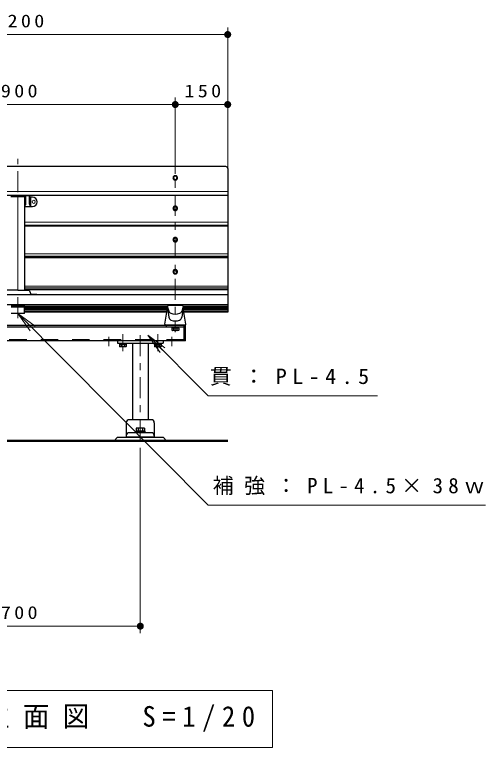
# Model space of a CAD drawing. Units: millimetres on the paper, scale 1:20. Extents: x -385 to 0, y 0 to 267.
# Drawn here: x -258.9 to -191.6, y 72.6 to 177.3 of the extents above; entities that cross this region are included whole.
import ezdxf

# ---------------------------------------------------------------- set-up
doc = ezdxf.new("R2010")
doc.units = ezdxf.units.MM
doc.linetypes.add('USER1', pattern=[4.5, 2.5, -2])
doc.linetypes.add('USER2', pattern=[6, 3, -1, 1, -1])
doc.layers.add('1_20', color=7, linetype='Continuous', lineweight=25)
doc.styles.add('ＭＳ ゴシック', font='')
doc.styles.get('ＭＳ ゴシック').set_extended_font_data('MS Gothic')

# ---------------------------------------------------------------- blocks, each defined once
blk = doc.blocks.new('filled_dot')
at = {"color": 0, "linetype": 'Continuous', "lineweight": -2, "const_width": 1.25}
blk.add_lwpolyline([(-0.625, 0, 1), (0.625, 0, 1)], format="xyb", close=True, dxfattribs=at)

msp = doc.modelspace()

# ---------------------------------------------------------------- linework, layer by layer
at = {"layer": '1_20', "lineweight": 13}
for p, q in [((-228.425, 154.807), (-228.425, 175.478)), ((-288.425, 174.478), (-228.425, 174.478)), ((-235.925, 156.928), (-235.925, 165.478)), ((-280.925, 164.478), (-235.925, 164.478)), ((-235.925, 164.478), (-228.425, 164.478)), ((-228.425, 152.072), (-288.425, 152.072)), ((-228.425, 147.656), (-257.425, 147.656)), ((-228.425, 143.125), (-257.425, 143.125)), ((-228.425, 138.506), (-257.425, 138.506)), ((-237.05, 135.592), (-257.475, 135.592)), ((-237.05, 135.343), (-257.475, 135.343)), ((-237.099, 135.095), (-257.475, 135.095)), ((-228.425, 135.592), (-234.8, 135.592)), ((-228.425, 135.343), (-234.791, 135.343)), ((-228.425, 135.095), (-234.751, 135.095)), ((-258.425, 134.603), (-256.31, 132.475)), ((-258.425, 134.603), (-255.956, 132.827)), ((-256.665, 132.123), (-258.425, 134.603)), ((-239.873, 131.503), (-237.752, 129.382)), ((-239.873, 131.503), (-237.398, 129.735)), ((-238.105, 129.028), (-239.873, 131.503)), ((-240.925, 115.44), (-240.925, 88.94)), ((-240.925, 89.94), (-275.925, 89.94)), ((-222.025, 80.759), (-264.825, 80.759)), ((-222.025, 72.626), (-222.025, 80.759)), ((-264.825, 72.626), (-222.025, 72.626))]:
    msp.add_line(p, q, dxfattribs=at)
at = {"layer": '1_20', "linetype": 'USER2', "lineweight": 13}
for p, q in [((-235.925, 157.583), (-235.925, 132.01)), ((-258.425, 133.946), (-258.425, 156.709))]:
    msp.add_line(p, q, dxfattribs=at)
at = {"layer": '1_20'}
for p, q in [((-228.675, 155.6), (-288.175, 155.6)), ((-228.425, 155.35), (-228.425, 134.828)), ((-228.425, 151.494), (-288.425, 151.494)), ((-228.425, 147.174), (-257.425, 147.174)), ((-228.425, 147.09), (-257.425, 147.09)), ((-228.425, 142.745), (-257.425, 142.745)), ((-228.425, 142.577), (-257.425, 142.577)), ((-228.425, 138.229), (-257.425, 138.229)), ((-228.425, 137.287), (-288.425, 137.287)), ((-228.425, 138.022), (-257.425, 138.022)), ((-228.425, 135.84), (-288.425, 135.84)), ((-259.375, 135.774), (-257.475, 135.774)), ((-259.375, 135.549), (-257.475, 135.549)), ((-257.475, 134.603), (-257.475, 135.774)), ((-237.05, 135.618), (-257.475, 135.618)), ((-237.05, 135.369), (-257.475, 135.369)), ((-237.095, 135.121), (-257.475, 135.121)), ((-228.425, 135.618), (-234.8, 135.618)), ((-228.425, 135.369), (-234.795, 135.369)), ((-228.425, 135.121), (-234.755, 135.121)), ((-257.475, 134.603), (-259.375, 134.603)), ((-237.135, 134.872), (-257.475, 134.872)), ((-237.143, 134.828), (-257.475, 134.828)), ((-228.425, 134.872), (-234.714, 134.872)), ((-228.425, 134.828), (-234.707, 134.828)), ((-236.45, 132.715), (-235.4, 132.715)), ((-236.45, 132.715), (-236.45, 132.64)), ((-236.45, 132.64), (-235.4, 132.64)), ((-236.385, 132.64), (-236.385, 132.515)), ((-235.465, 132.64), (-236.385, 132.64)), ((-235.465, 132.515), (-236.385, 132.515)), ((-235.958, 132.64), (-235.925, 132.515)), ((-235.925, 132.64), (-235.891, 132.515)), ((-235.465, 132.64), (-235.465, 132.515)), ((-235.4, 132.64), (-235.4, 132.715)), ((-243.95, 130.39), (-242.9, 130.39)), ((-243.95, 130.39), (-243.95, 130.315)), ((-243.95, 130.315), (-242.9, 130.315)), ((-243.885, 130.315), (-243.885, 130.19)), ((-242.965, 130.315), (-243.885, 130.315)), ((-242.965, 130.19), (-243.885, 130.19)), ((-243.458, 130.315), (-243.425, 130.19)), ((-243.425, 130.315), (-243.391, 130.19)), ((-242.965, 130.315), (-242.965, 130.19)), ((-242.9, 130.315), (-242.9, 130.39)), ((-238.95, 130.39), (-237.9, 130.39)), ((-238.95, 130.39), (-238.95, 130.315)), ((-238.95, 130.315), (-237.9, 130.315)), ((-238.885, 130.315), (-238.885, 130.19)), ((-237.965, 130.315), (-238.885, 130.315)), ((-237.965, 130.19), (-238.885, 130.19)), ((-238.458, 130.315), (-238.425, 130.19)), ((-238.425, 130.315), (-238.391, 130.19)), ((-237.965, 130.315), (-237.965, 130.19)), ((-237.9, 130.315), (-237.9, 130.39)), ((-239.375, 119.44), (-242.475, 119.44)), ((-242.925, 118.99), (-242.925, 116.94)), ((-238.925, 118.99), (-238.925, 116.94)), ((-239.375, 117.59), (-242.475, 117.59)), ((-241.645, 117.619), (-241.604, 117.661)), ((-240.275, 117.805), (-241.575, 117.805)), ((-241.575, 117.805), (-241.575, 117.69)), ((-240.275, 117.69), (-241.575, 117.69)), ((-241.533, 117.69), (-240.316, 117.69)), ((-240.319, 118.255), (-241.531, 118.255)), ((-241.531, 118.255), (-241.531, 117.805)), ((-241.228, 118.255), (-241.228, 117.805)), ((-240.622, 118.255), (-240.622, 117.805)), ((-240.319, 118.255), (-240.319, 117.805)), ((-240.275, 117.805), (-240.275, 117.69)), ((-240.245, 117.661), (-240.204, 117.619)), ((-244.175, 116.94), (-244.675, 116.44)), ((-244.175, 116.94), (-237.675, 116.94)), ((-238.925, 116.94), (-242.925, 116.94)), ((-237.675, 116.94), (-237.175, 116.44))]:
    msp.add_line(p, q, dxfattribs=at)
at = {"layer": '1_20', "color": 2}
for p, q in [((-259.425, 151.317), (-257.425, 151.317)), ((-257.425, 137.932), (-257.425, 151.317)), ((-257.329, 151.393), (-257.329, 150.151)), ((-257.229, 151.493), (-256.872, 151.493)), ((-256.789, 150.918), (-256.789, 151.335)), ((-256.687, 151.256), (-256.783, 151.44)), ((-256.35, 151.243), (-256.664, 151.243)), ((-256.593, 150.005), (-256.593, 151.142)), ((-257.425, 150.101), (-257.379, 150.101)), ((-257.425, 149.893), (-256.35, 149.893)), ((-258.425, 137.932), (-259.969, 137.932)), ((-258.425, 137.932), (-256.881, 137.932)), ((-256.787, 137.868), (-256.606, 137.389)), ((-255.785, 137.357), (-256.559, 137.357))]:
    msp.add_line(p, q, dxfattribs=at)
at = {"layer": '1_20', "color": 2, "lineweight": 13}
msp.add_line((-258.425, 137.932), (-258.425, 151.317), dxfattribs=at)
at = {"layer": '1_20', "color": 190}
for p, q in [((-237.423, 133.114), (-237.05, 135.396)), ((-237.05, 135.61), (-237.05, 135.396)), ((-237.05, 135.396), (-236.856, 134.071)), ((-237.022, 135.51), (-236.86, 134.973)), ((-234.8, 135.396), (-234.994, 134.071)), ((-234.827, 135.51), (-234.99, 134.973)), ((-234.8, 135.61), (-234.8, 135.396)), ((-234.427, 133.114), (-234.8, 135.396)), ((-234.575, 132.94), (-237.275, 132.94))]:
    msp.add_line(p, q, dxfattribs=at)
at = {"layer": '1_20', "color": 4, "linetype": 'USER2', "lineweight": 13}
for p, q in [((-235.925, 133.315), (-235.925, 131.974)), ((-245.425, 131.29), (-245.425, 129.949)), ((-243.425, 131.685), (-243.425, 129.247)), ((-240.925, 131.542), (-240.925, 116.44)), ((-238.425, 131.685), (-238.425, 129.247)), ((-236.425, 131.29), (-236.425, 129.949))]:
    msp.add_line(p, q, dxfattribs=at)
at = {"layer": '1_20', "color": 4}
for p, q in [((-282.4, 132.94), (-234.45, 132.94)), ((-282.175, 132.715), (-234.675, 132.715)), ((-237.175, 132.715), (-237.175, 132.94)), ((-234.675, 130.69), (-234.675, 132.94)), ((-234.45, 130.69), (-234.45, 132.94)), ((-234.45, 130.69), (-282.4, 130.69)), ((-237.675, 130.69), (-244.175, 130.69)), ((-244.175, 130.69), (-244.175, 130.39)), ((-244.175, 130.39), (-237.675, 130.39)), ((-242.05, 130.39), (-242.05, 119.44)), ((-239.8, 130.39), (-239.8, 119.44)), ((-237.675, 130.69), (-237.675, 130.39))]:
    msp.add_line(p, q, dxfattribs=at)
at = {"layer": '1_20', "color": 131}
for p, q in [((-236.416, 132.515), (-236.416, 132.24)), ((-235.434, 132.515), (-236.416, 132.515)), ((-236.416, 132.24), (-236.337, 132.195)), ((-235.512, 132.195), (-236.337, 132.195)), ((-236.17, 132.515), (-236.17, 132.24)), ((-235.679, 132.515), (-235.679, 132.24)), ((-235.434, 132.24), (-235.512, 132.195)), ((-235.434, 132.515), (-235.434, 132.24)), ((-243.916, 130.19), (-243.916, 129.915)), ((-242.934, 130.19), (-243.916, 130.19)), ((-243.916, 129.915), (-243.837, 129.87)), ((-243.012, 129.87), (-243.837, 129.87)), ((-243.67, 130.19), (-243.67, 129.915)), ((-243.179, 130.19), (-243.179, 129.915)), ((-242.934, 129.915), (-243.012, 129.87)), ((-242.934, 130.19), (-242.934, 129.915)), ((-238.916, 130.19), (-238.916, 129.915)), ((-237.934, 130.19), (-238.916, 130.19)), ((-238.916, 129.915), (-238.837, 129.87)), ((-238.012, 129.87), (-238.837, 129.87)), ((-238.67, 130.19), (-238.67, 129.915)), ((-238.179, 130.19), (-238.179, 129.915)), ((-237.934, 129.915), (-238.012, 129.87)), ((-237.934, 130.19), (-237.934, 129.915))]:
    msp.add_line(p, q, dxfattribs=at)
at = {"layer": '1_20', "color": 4, "linetype": 'USER1', "lineweight": 13}
msp.add_line((-234.675, 130.915), (-282.175, 130.915), dxfattribs=at)
at = {"layer": '1_20', "lineweight": 50}
msp.add_line((-272.175, 116.44), (-228.425, 116.44), dxfattribs=at)
at = {"layer": '1_20', "color": 4}
for points in [[(-236.25, 154), (-236.249, 153.973), (-236.245, 153.946), (-236.239, 153.92), (-236.23, 153.894), (-236.219, 153.869), (-236.206, 153.845), (-236.191, 153.823), (-236.174, 153.801), (-236.155, 153.781), (-236.134, 153.763), (-236.111, 153.747), (-236.087, 153.732), (-236.062, 153.72), (-236.036, 153.709), (-236.009, 153.701), (-235.981, 153.695), (-235.953, 153.692), (-235.925, 153.691), (-235.896, 153.692), (-235.868, 153.695), (-235.841, 153.701), (-235.814, 153.709), (-235.787, 153.72), (-235.762, 153.732), (-235.738, 153.747), (-235.716, 153.763), (-235.695, 153.781), (-235.676, 153.801), (-235.659, 153.823), (-235.643, 153.845), (-235.63, 153.869), (-235.619, 153.894), (-235.611, 153.92), (-235.605, 153.946), (-235.601, 153.973), (-235.6, 154), (-235.601, 154.027), (-235.605, 154.054), (-235.611, 154.08), (-235.619, 154.106), (-235.63, 154.13), (-235.643, 154.154), (-235.659, 154.177), (-235.676, 154.199), (-235.695, 154.218), (-235.716, 154.237), (-235.738, 154.253), (-235.762, 154.268), (-235.787, 154.28), (-235.814, 154.29), (-235.841, 154.298), (-235.868, 154.304), (-235.896, 154.308), (-235.925, 154.309), (-235.953, 154.308), (-235.981, 154.304), (-236.009, 154.298), (-236.036, 154.29), (-236.062, 154.28), (-236.087, 154.268), (-236.111, 154.253), (-236.134, 154.237), (-236.155, 154.218), (-236.174, 154.199), (-236.191, 154.177), (-236.206, 154.154), (-236.219, 154.13), (-236.23, 154.106), (-236.239, 154.08), (-236.245, 154.054), (-236.249, 154.027)], [(-236.175, 154.015), (-236.174, 153.995), (-236.171, 153.974), (-236.166, 153.954), (-236.16, 153.934), (-236.151, 153.915), (-236.141, 153.896), (-236.13, 153.879), (-236.116, 153.862), (-236.102, 153.847), (-236.085, 153.833), (-236.068, 153.821), (-236.05, 153.809), (-236.03, 153.8), (-236.01, 153.792), (-235.989, 153.786), (-235.968, 153.781), (-235.947, 153.778), (-235.925, 153.778), (-235.903, 153.778), (-235.881, 153.781), (-235.86, 153.786), (-235.839, 153.792), (-235.819, 153.8), (-235.8, 153.809), (-235.781, 153.821), (-235.764, 153.833), (-235.748, 153.847), (-235.733, 153.862), (-235.72, 153.879), (-235.708, 153.896), (-235.698, 153.915), (-235.69, 153.934), (-235.683, 153.954), (-235.679, 153.974), (-235.676, 153.995), (-235.675, 154.015), (-235.676, 154.036), (-235.679, 154.057), (-235.683, 154.077), (-235.69, 154.097), (-235.698, 154.116), (-235.708, 154.134), (-235.72, 154.152), (-235.733, 154.168), (-235.748, 154.183), (-235.764, 154.197), (-235.781, 154.21), (-235.8, 154.221), (-235.819, 154.231), (-235.839, 154.239), (-235.86, 154.245), (-235.881, 154.249), (-235.903, 154.252), (-235.925, 154.253), (-235.947, 154.252), (-235.968, 154.249), (-235.989, 154.245), (-236.01, 154.239), (-236.03, 154.231), (-236.05, 154.221), (-236.068, 154.21), (-236.085, 154.197), (-236.102, 154.183), (-236.116, 154.168), (-236.13, 154.152), (-236.141, 154.134), (-236.151, 154.116), (-236.16, 154.097), (-236.166, 154.077), (-236.171, 154.057), (-236.174, 154.036)], [(-236.25, 149.647), (-236.249, 149.62), (-236.245, 149.593), (-236.239, 149.567), (-236.23, 149.541), (-236.219, 149.516), (-236.206, 149.492), (-236.191, 149.469), (-236.174, 149.448), (-236.155, 149.428), (-236.134, 149.41), (-236.111, 149.393), (-236.087, 149.379), (-236.062, 149.367), (-236.036, 149.356), (-236.009, 149.348), (-235.981, 149.342), (-235.953, 149.339), (-235.925, 149.338), (-235.896, 149.339), (-235.868, 149.342), (-235.841, 149.348), (-235.814, 149.356), (-235.787, 149.367), (-235.762, 149.379), (-235.738, 149.393), (-235.716, 149.41), (-235.695, 149.428), (-235.676, 149.448), (-235.659, 149.469), (-235.643, 149.492), (-235.63, 149.516), (-235.619, 149.541), (-235.611, 149.567), (-235.605, 149.593), (-235.601, 149.62), (-235.6, 149.647), (-235.601, 149.674), (-235.605, 149.7), (-235.611, 149.727), (-235.619, 149.752), (-235.63, 149.777), (-235.643, 149.801), (-235.659, 149.824), (-235.676, 149.845), (-235.695, 149.865), (-235.716, 149.883), (-235.738, 149.9), (-235.762, 149.914), (-235.787, 149.927), (-235.814, 149.937), (-235.841, 149.945), (-235.868, 149.951), (-235.896, 149.955), (-235.925, 149.956), (-235.953, 149.955), (-235.981, 149.951), (-236.009, 149.945), (-236.036, 149.937), (-236.062, 149.927), (-236.087, 149.914), (-236.111, 149.9), (-236.134, 149.883), (-236.155, 149.865), (-236.174, 149.845), (-236.191, 149.824), (-236.206, 149.801), (-236.219, 149.777), (-236.23, 149.752), (-236.239, 149.727), (-236.245, 149.7), (-236.249, 149.674)], [(-236.175, 149.662), (-236.174, 149.641), (-236.171, 149.621), (-236.166, 149.601), (-236.16, 149.581), (-236.151, 149.562), (-236.141, 149.543), (-236.13, 149.526), (-236.116, 149.509), (-236.102, 149.494), (-236.085, 149.48), (-236.068, 149.467), (-236.05, 149.456), (-236.03, 149.447), (-236.01, 149.439), (-235.989, 149.432), (-235.968, 149.428), (-235.947, 149.425), (-235.925, 149.424), (-235.903, 149.425), (-235.881, 149.428), (-235.86, 149.432), (-235.839, 149.439), (-235.819, 149.447), (-235.8, 149.456), (-235.781, 149.467), (-235.764, 149.48), (-235.748, 149.494), (-235.733, 149.509), (-235.72, 149.526), (-235.708, 149.543), (-235.698, 149.562), (-235.69, 149.581), (-235.683, 149.601), (-235.679, 149.621), (-235.676, 149.641), (-235.675, 149.662), (-235.676, 149.683), (-235.679, 149.703), (-235.683, 149.724), (-235.69, 149.743), (-235.698, 149.763), (-235.708, 149.781), (-235.72, 149.799), (-235.733, 149.815), (-235.748, 149.83), (-235.764, 149.844), (-235.781, 149.857), (-235.8, 149.868), (-235.819, 149.878), (-235.839, 149.886), (-235.86, 149.892), (-235.881, 149.896), (-235.903, 149.899), (-235.925, 149.9), (-235.947, 149.899), (-235.968, 149.896), (-235.989, 149.892), (-236.01, 149.886), (-236.03, 149.878), (-236.05, 149.868), (-236.068, 149.857), (-236.085, 149.844), (-236.102, 149.83), (-236.116, 149.815), (-236.13, 149.799), (-236.141, 149.781), (-236.151, 149.763), (-236.16, 149.743), (-236.166, 149.724), (-236.171, 149.703), (-236.174, 149.683)], [(-236.25, 145.167), (-236.249, 145.14), (-236.245, 145.113), (-236.239, 145.087), (-236.23, 145.061), (-236.219, 145.036), (-236.206, 145.012), (-236.191, 144.989), (-236.174, 144.968), (-236.155, 144.948), (-236.134, 144.93), (-236.111, 144.914), (-236.087, 144.899), (-236.062, 144.887), (-236.036, 144.876), (-236.009, 144.868), (-235.981, 144.862), (-235.953, 144.859), (-235.925, 144.858), (-235.896, 144.859), (-235.868, 144.862), (-235.841, 144.868), (-235.814, 144.876), (-235.787, 144.887), (-235.762, 144.899), (-235.738, 144.914), (-235.716, 144.93), (-235.695, 144.948), (-235.676, 144.968), (-235.659, 144.989), (-235.643, 145.012), (-235.63, 145.036), (-235.619, 145.061), (-235.611, 145.087), (-235.605, 145.113), (-235.601, 145.14), (-235.6, 145.167), (-235.601, 145.194), (-235.605, 145.22), (-235.611, 145.247), (-235.619, 145.272), (-235.63, 145.297), (-235.643, 145.321), (-235.659, 145.344), (-235.676, 145.365), (-235.695, 145.385), (-235.716, 145.404), (-235.738, 145.42), (-235.762, 145.434), (-235.787, 145.447), (-235.814, 145.457), (-235.841, 145.465), (-235.868, 145.471), (-235.896, 145.475), (-235.925, 145.476), (-235.953, 145.475), (-235.981, 145.471), (-236.009, 145.465), (-236.036, 145.457), (-236.062, 145.447), (-236.087, 145.434), (-236.111, 145.42), (-236.134, 145.404), (-236.155, 145.385), (-236.174, 145.365), (-236.191, 145.344), (-236.206, 145.321), (-236.219, 145.297), (-236.23, 145.272), (-236.239, 145.247), (-236.245, 145.22), (-236.249, 145.194)], [(-236.175, 145.182), (-236.174, 145.161), (-236.171, 145.141), (-236.166, 145.121), (-236.16, 145.101), (-236.151, 145.082), (-236.141, 145.063), (-236.13, 145.046), (-236.116, 145.029), (-236.102, 145.014), (-236.085, 145), (-236.068, 144.987), (-236.05, 144.976), (-236.03, 144.967), (-236.01, 144.959), (-235.989, 144.953), (-235.968, 144.948), (-235.947, 144.945), (-235.925, 144.944), (-235.903, 144.945), (-235.881, 144.948), (-235.86, 144.953), (-235.839, 144.959), (-235.819, 144.967), (-235.8, 144.976), (-235.781, 144.987), (-235.764, 145), (-235.748, 145.014), (-235.733, 145.029), (-235.72, 145.046), (-235.708, 145.063), (-235.698, 145.082), (-235.69, 145.101), (-235.683, 145.121), (-235.679, 145.141), (-235.676, 145.161), (-235.675, 145.182), (-235.676, 145.203), (-235.679, 145.224), (-235.683, 145.244), (-235.69, 145.264), (-235.698, 145.283), (-235.708, 145.301), (-235.72, 145.319), (-235.733, 145.335), (-235.748, 145.35), (-235.764, 145.364), (-235.781, 145.377), (-235.8, 145.388), (-235.819, 145.398), (-235.839, 145.406), (-235.86, 145.412), (-235.881, 145.416), (-235.903, 145.419), (-235.925, 145.42), (-235.947, 145.419), (-235.968, 145.416), (-235.989, 145.412), (-236.01, 145.406), (-236.03, 145.398), (-236.05, 145.388), (-236.068, 145.377), (-236.085, 145.364), (-236.102, 145.35), (-236.116, 145.335), (-236.13, 145.319), (-236.141, 145.301), (-236.151, 145.283), (-236.16, 145.264), (-236.166, 145.244), (-236.171, 145.224), (-236.174, 145.203)], [(-236.25, 140.586), (-236.249, 140.56), (-236.245, 140.533), (-236.239, 140.506), (-236.23, 140.481), (-236.219, 140.456), (-236.206, 140.432), (-236.191, 140.409), (-236.174, 140.388), (-236.155, 140.368), (-236.134, 140.35), (-236.111, 140.333), (-236.087, 140.319), (-236.062, 140.306), (-236.036, 140.296), (-236.009, 140.288), (-235.981, 140.282), (-235.953, 140.279), (-235.925, 140.277), (-235.896, 140.279), (-235.868, 140.282), (-235.841, 140.288), (-235.814, 140.296), (-235.787, 140.306), (-235.762, 140.319), (-235.738, 140.333), (-235.716, 140.35), (-235.695, 140.368), (-235.676, 140.388), (-235.659, 140.409), (-235.643, 140.432), (-235.63, 140.456), (-235.619, 140.481), (-235.611, 140.506), (-235.605, 140.533), (-235.601, 140.56), (-235.6, 140.586), (-235.601, 140.613), (-235.605, 140.64), (-235.611, 140.666), (-235.619, 140.692), (-235.63, 140.717), (-235.643, 140.741), (-235.659, 140.764), (-235.676, 140.785), (-235.695, 140.805), (-235.716, 140.823), (-235.738, 140.84), (-235.762, 140.854), (-235.787, 140.867), (-235.814, 140.877), (-235.841, 140.885), (-235.868, 140.891), (-235.896, 140.894), (-235.925, 140.896), (-235.953, 140.894), (-235.981, 140.891), (-236.009, 140.885), (-236.036, 140.877), (-236.062, 140.867), (-236.087, 140.854), (-236.111, 140.84), (-236.134, 140.823), (-236.155, 140.805), (-236.174, 140.785), (-236.191, 140.764), (-236.206, 140.741), (-236.219, 140.717), (-236.23, 140.692), (-236.239, 140.666), (-236.245, 140.64), (-236.249, 140.613)], [(-236.175, 140.602), (-236.174, 140.581), (-236.171, 140.561), (-236.166, 140.54), (-236.16, 140.521), (-236.151, 140.501), (-236.141, 140.483), (-236.13, 140.466), (-236.116, 140.449), (-236.102, 140.434), (-236.085, 140.42), (-236.068, 140.407), (-236.05, 140.396), (-236.03, 140.386), (-236.01, 140.379), (-235.989, 140.372), (-235.968, 140.368), (-235.947, 140.365), (-235.925, 140.364), (-235.903, 140.365), (-235.881, 140.368), (-235.86, 140.372), (-235.839, 140.379), (-235.819, 140.386), (-235.8, 140.396), (-235.781, 140.407), (-235.764, 140.42), (-235.748, 140.434), (-235.733, 140.449), (-235.72, 140.466), (-235.708, 140.483), (-235.698, 140.501), (-235.69, 140.521), (-235.683, 140.54), (-235.679, 140.561), (-235.676, 140.581), (-235.675, 140.602), (-235.676, 140.623), (-235.679, 140.643), (-235.683, 140.663), (-235.69, 140.683), (-235.698, 140.702), (-235.708, 140.721), (-235.72, 140.738), (-235.733, 140.755), (-235.748, 140.77), (-235.764, 140.784), (-235.781, 140.797), (-235.8, 140.808), (-235.819, 140.817), (-235.839, 140.825), (-235.86, 140.832), (-235.881, 140.836), (-235.903, 140.839), (-235.925, 140.84), (-235.947, 140.839), (-235.968, 140.836), (-235.989, 140.832), (-236.01, 140.825), (-236.03, 140.817), (-236.05, 140.808), (-236.068, 140.797), (-236.085, 140.784), (-236.102, 140.77), (-236.116, 140.755), (-236.13, 140.738), (-236.141, 140.721), (-236.151, 140.702), (-236.16, 140.683), (-236.166, 140.663), (-236.171, 140.643), (-236.174, 140.623)]]:
    msp.add_lwpolyline(points, close=True, dxfattribs=at)
at = {"layer": '1_20', "color": 2}
msp.add_lwpolyline([(-256.593, 150.005), (-256.63, 150.023), (-256.665, 150.046), (-256.695, 150.073), (-256.72, 150.106), (-256.738, 150.142), (-256.75, 150.184), (-256.758, 150.233), (-256.763, 150.289), (-256.768, 150.358), (-256.773, 150.434), (-256.776, 150.514), (-256.779, 150.595), (-256.782, 150.676), (-256.784, 150.751), (-256.786, 150.82), (-256.787, 150.878), (-256.788, 150.924), (-256.788, 150.953), (-256.789, 150.964), (-256.789, 150.953), (-256.789, 150.918)], dxfattribs=at)
at = {"layer": '1_20', "lineweight": 13}
for points in [[(-258.425, 134.603), (-231.243, 107.244), (-191.573, 107.244)], [(-239.873, 131.503), (-231.243, 122.872), (-206.997, 122.872)]]:
    msp.add_lwpolyline(points, dxfattribs=at)
at = {"layer": '1_20', "color": 2, "lineweight": 13}
msp.add_circle((-256.175, 150.568), 0.225, dxfattribs=at)
at = {"layer": '1_20'}
for centre, radius, start, end in [((-228.675, 155.35), 0.25, 0, 90), ((-242.475, 118.99), 0.45, 90.00002, 180), ((-239.375, 118.99), 0.45, 0.00004, 90.00002), ((-242.475, 117.14), 0.45, 90.00002, 180), ((-241.716, 117.69), 0.1, 270.00004, 315.00048), ((-241.533, 117.59), 0.1, 90.00002, 135.00005), ((-240.316, 117.59), 0.1, 45.00004, 90.00002), ((-240.133, 117.69), 0.1, 225, 270.00004), ((-239.375, 117.14), 0.45, 0.00004, 90.00002)]:
    msp.add_arc(centre, radius, start, end, dxfattribs=at)
at = {"layer": '1_20', "color": 2}
for centre, radius, start, end in [((-257.229, 151.393), 0.1, 90, 180), ((-256.872, 151.393), 0.1, 27.86749, 90), ((-256.664, 151.268), 0.025, 207.86749, 270), ((-256.35, 150.568), 0.675, 270, 90), ((-257.379, 150.151), 0.05, 270, 0.00001), ((-256.881, 137.832), 0.1, 20.79686, 90), ((-256.559, 137.407), 0.05, 200.79686, 270), ((-255.785, 137.257), 0.1, 17.66209, 90)]:
    msp.add_arc(centre, radius, start, end, dxfattribs=at)
at = {"layer": '1_20', "color": 190}
for centre, radius, start, end in [((-236.9, 135.61), 0.15, 91.62387, 180), ((-235.925, 101.218), 34.556, 88.37613, 91.62387), ((-234.95, 135.61), 0.15, 0, 88.37613), ((-236.381, 135.118), 0.5, 196.80373, 246.74202), ((-236.361, 134.144), 0.5, 188.33609, 247.83332), ((-235.925, 136.18), 1.656, 246.74202, 293.25798), ((-235.489, 134.144), 0.5, 292.16668, 351.66391), ((-235.468, 135.118), 0.5, 293.25798, 343.19626), ((-237.275, 133.09), 0.15, 170.7133, 270), ((-235.925, 135.215), 1.656, 247.83332, 292.16668), ((-234.575, 133.09), 0.15, 270, 9.2867)]:
    msp.add_arc(centre, radius, start, end, dxfattribs=at)
at = {"layer": '1_20', "color": 131}
for centre, radius, start, end in [((-236.293, 132.453), 0.245, 240.00001, 299.99999), ((-235.925, 132.884), 0.689, 249.136, 290.864), ((-235.557, 132.453), 0.245, 240.00001, 299.99999), ((-243.793, 130.128), 0.245, 240.00001, 299.99999), ((-243.425, 130.559), 0.689, 249.136, 290.864), ((-243.057, 130.128), 0.245, 240.00001, 299.99999), ((-238.793, 130.128), 0.245, 240.00001, 299.99999), ((-238.425, 130.559), 0.689, 249.136, 290.864), ((-238.057, 130.128), 0.245, 240.00001, 299.99999)]:
    msp.add_arc(centre, radius, start, end, dxfattribs=at)

# ---------------------------------------------------------------- block references
at = {"layer": '1_20', "lineweight": 13, "xscale": 0.4, "yscale": 0.4, "rotation": 180}
for p in [(-228.425, 174.478), (-235.925, 164.478), (-228.425, 164.478), (-240.925, 89.94)]:
    msp.add_blockref('filled_dot', p, dxfattribs=at)
at = {"layer": '1_20', "lineweight": 13, "xscale": 0.4, "yscale": 0.4}
msp.add_blockref('filled_dot', (-235.925, 164.478), dxfattribs=at)

# ---------------------------------------------------------------- texts
at = {"layer": '1_20', "style": 'ＭＳ ゴシック'}
for s, insert, char_height, attachment_point in [('\\T1.33;\\W1.15;1200', (-258.004, 175.478), 1.833, 8), ('\\T1.33;\\W1.15;900', (-258.008, 165.478), 1.833, 8), ('\\T1.33;\\W1.15;150', (-231.754, 165.478), 1.833, 8), ('\\T1.5;\\W1.05;貫：PL-4.5', (-230.997, 125.522), 2.199, 4), ('\\T1.5;補強：PL-4.5×38ｗ', (-230.573, 109.894), 2.199, 4), ('\\T1.33;\\W1.15;700', (-258.008, 90.94), 1.833, 8), ('\\T1.5;\\W0.95;立面図\u3000S=1/20', (-263.425, 76.693), 2.933, 4)]:
    msp.add_mtext(s, dxfattribs=dict(at, insert=insert, char_height=char_height, attachment_point=attachment_point))

doc.saveas('drawing.dxf')
